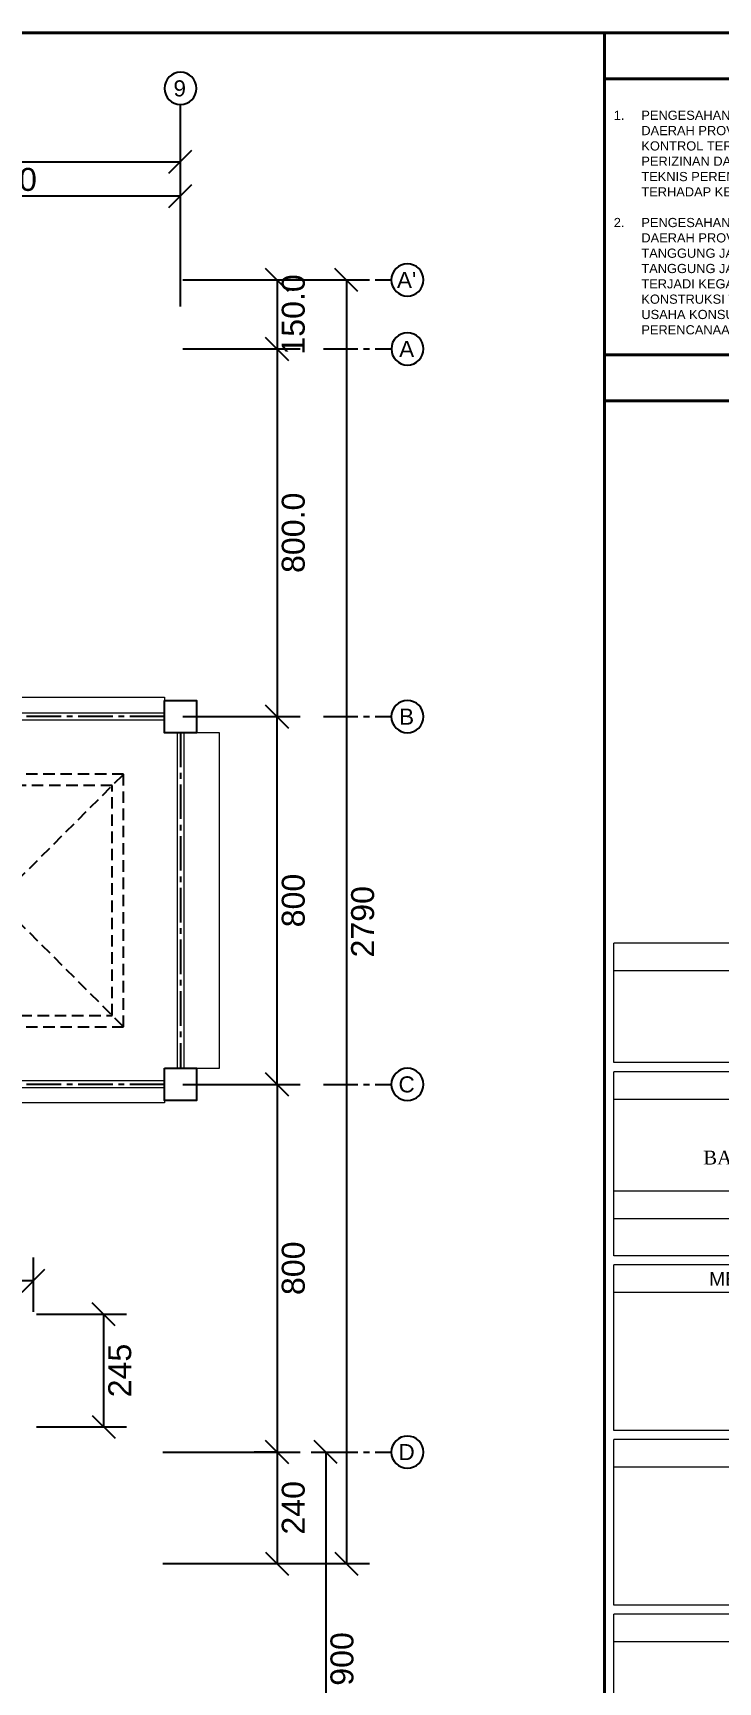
# Model space of a CAD drawing. Header units: inches. Extents: x 249 to 1192, y -18 to 440.
# Drawn here: x 393.77 to 408.69, y 188.61 to 224.49 of the extents above; entities that cross this region are included whole.
import ezdxf
from ezdxf.enums import TextEntityAlignment as Align

# ---------------------------------------------------------------- set-up
doc = ezdxf.new("R2010")
doc.units = ezdxf.units.IN
doc.header["$MEASUREMENT"] = 0
doc.linetypes.add('CENTER2', pattern=[1.125, 0.75, -0.125, 0.125, -0.125])
doc.linetypes.add('HIDDEN', pattern=[0.375, 0.25, -0.125])
for name, color, linetype in [('AS', 15, 'CENTER2'), ('FURNITURE', 11, 'Continuous'), ('KOLOM', 5, 'Continuous')]:
    doc.layers.add(name, color=color, linetype=linetype)
for name, color, linetype, lineweight in [('DIMENSI', 85, 'Continuous', 20), ('DINDING', 6, 'Continuous', 0), ('GRS KOP', 1, 'Continuous', 40), ('KOP', 7, 'Continuous', 20), ('TEXT (KETERANGAN)', 7, 'Continuous', 25)]:
    doc.layers.add(name, color=color, linetype=linetype, lineweight=lineweight)
doc.styles.add('R', font='romantic.ttf')
doc.styles.add('S', font='SIMPLEX', dxfattribs={"width": 1.1})
doc.styles.get("Standard").update_dxf_attribs({"font": 'arial.ttf'})
doc.dimstyles.new('UK. GDG PERTEMUAN', dxfattribs={"dimtxt": 0.5, "dimasz": 0.5, "dimexe": 0.5, "dimexo": 0.05, "dimgap": 0.1, "dimtad": 2, "dimdec": 0, "dimlfac": 100, "dimzin": 0, "dimdsep": 46, "dimtxsty": 'Standard', "dimblk": 'OBLIQUE', "dimcen": 0.09, "dimclrd": 8, "dimclre": 256, "dimclrt": 256, "dimadec": 0, "dimazin": 0, "dimtfac": 1, "dimtdec": 0, "dimtofl": 0, "dimtmove": 0, "dimatfit": 3, "dimldrblk": 'OBLIQUE', "dimfxl": 0, "dimtolj": 1, "dimtzin": 0, "dimarcsym": 0})

# ---------------------------------------------------------------- blocks, each defined once
blk = doc.blocks.new('TENDA')
at = {"linetype": 'HIDDEN'}
for points in [[(738.833, 192.212), (744.333, 192.212), (744.333, 197.712), (738.833, 197.712)], [(739.083, 192.462), (744.083, 192.462), (744.083, 197.462), (739.083, 197.462)]]:
    blk.add_lwpolyline(points, close=True, dxfattribs=at)
for points in [[(738.833, 197.712), (744.333, 192.212)], [(738.833, 192.212), (744.333, 197.712)]]:
    blk.add_lwpolyline(points, dxfattribs=at)
blk = doc.blocks.new('_Oblique')
at = {"color": 0, "linetype": 'ByBlock', "lineweight": -2}
blk.add_line((-0.5, -0.5), (0.5, 0.5), dxfattribs=at)
blk = doc.blocks.new('*D523')
at = {"layer": 'DEFPOINTS', "color": 0}
for p in [(396.982, 217.615), (396.982, 209.615), (399.085, 209.615)]:
    blk.add_point(p, dxfattribs=at)
at = {"layer": 'DIMENSI', "lineweight": -2}
for p, q in [((397.032, 217.615), (399.585, 217.615)), ((397.032, 209.615), (399.585, 209.615))]:
    blk.add_line(p, q, dxfattribs=at)
at = {"layer": 'DIMENSI', "color": 8, "lineweight": -2}
blk.add_line((399.085, 217.615), (399.085, 209.615), dxfattribs=at)
at = {"layer": 'DIMENSI', "color": 8, "lineweight": -2, "xscale": 0.5, "yscale": 0.5, "zscale": 0.5}
for p, rotation in [((399.085, 217.615), 90), ((399.085, 209.615), 270)]:
    blk.add_blockref('_Oblique', p, dxfattribs=dict(at, rotation=rotation))
at = {"layer": 'DIMENSI', "insert": (399.441, 213.615), "char_height": 0.5, "attachment_point": 5, "rotation": 90}
blk.add_mtext('\\A1;800.0', dxfattribs=at)
blk = doc.blocks.new('*D524')
at = {"layer": 'DEFPOINTS', "color": 0}
for p in [(396.982, 219.115), (398.375, 217.615), (399.085, 217.615)]:
    blk.add_point(p, dxfattribs=at)
at = {"layer": 'DIMENSI', "lineweight": -2}
for p, q in [((397.032, 219.115), (399.585, 219.115)), ((398.425, 217.615), (399.585, 217.615))]:
    blk.add_line(p, q, dxfattribs=at)
at = {"layer": 'DIMENSI', "color": 8, "lineweight": -2}
blk.add_line((399.085, 219.115), (399.085, 217.615), dxfattribs=at)
at = {"layer": 'DIMENSI', "color": 8, "lineweight": -2, "xscale": 0.5, "yscale": 0.5, "zscale": 0.5}
for p, rotation in [((399.085, 219.115), 90), ((399.085, 217.615), 270)]:
    blk.add_blockref('_Oblique', p, dxfattribs=dict(at, rotation=rotation))
at = {"layer": 'DIMENSI', "insert": (399.441, 218.365), "char_height": 0.5, "attachment_point": 5, "rotation": 90}
blk.add_mtext('\\A1;150.0', dxfattribs=at)
blk = doc.blocks.new('*D525')
at = {"layer": 'DEFPOINTS', "color": 0}
for p in [(396.982, 209.615), (399.086, 209.615), (396.982, 201.615)]:
    blk.add_point(p, dxfattribs=at)
at = {"layer": 'DIMENSI', "lineweight": -2}
for p, q in [((397.032, 209.615), (399.586, 209.615)), ((397.032, 201.615), (399.586, 201.615))]:
    blk.add_line(p, q, dxfattribs=at)
at = {"layer": 'DIMENSI', "color": 8, "lineweight": -2}
blk.add_line((399.086, 201.615), (399.086, 209.615), dxfattribs=at)
at = {"layer": 'DIMENSI', "color": 8, "lineweight": -2, "xscale": 0.5, "yscale": 0.5, "zscale": 0.5}
for p, rotation in [((399.086, 209.615), 90), ((399.086, 201.615), 270)]:
    blk.add_blockref('_Oblique', p, dxfattribs=dict(at, rotation=rotation))
at = {"layer": 'DIMENSI', "insert": (399.441, 205.615), "char_height": 0.5, "attachment_point": 5, "rotation": 90}
blk.add_mtext('\\A1;800', dxfattribs=at)
blk = doc.blocks.new('*D526')
at = {"layer": 'DEFPOINTS', "color": 0}
for p in [(396.982, 201.615), (396.548, 193.615), (399.086, 193.615)]:
    blk.add_point(p, dxfattribs=at)
at = {"layer": 'DIMENSI', "lineweight": -2}
for p, q in [((397.032, 201.615), (399.586, 201.615)), ((396.598, 193.615), (399.586, 193.615))]:
    blk.add_line(p, q, dxfattribs=at)
at = {"layer": 'DIMENSI', "color": 8, "lineweight": -2}
blk.add_line((399.086, 201.615), (399.086, 193.615), dxfattribs=at)
at = {"layer": 'DIMENSI', "color": 8, "lineweight": -2, "xscale": 0.5, "yscale": 0.5, "zscale": 0.5}
for p, rotation in [((399.086, 201.615), 90), ((399.086, 193.615), 270)]:
    blk.add_blockref('_Oblique', p, dxfattribs=dict(at, rotation=rotation))
at = {"layer": 'DIMENSI', "insert": (399.441, 197.615), "char_height": 0.5, "attachment_point": 5, "rotation": 90}
blk.add_mtext('\\A1;800', dxfattribs=at)
blk = doc.blocks.new('*D527')
at = {"layer": 'DEFPOINTS', "color": 0}
for p in [(399.086, 193.615), (396.548, 191.19), (399.086, 191.19)]:
    blk.add_point(p, dxfattribs=at)
at = {"layer": 'DIMENSI', "lineweight": -2}
for p, q in [((399.036, 193.615), (398.586, 193.615)), ((396.598, 191.19), (399.586, 191.19))]:
    blk.add_line(p, q, dxfattribs=at)
at = {"layer": 'DIMENSI', "color": 8, "lineweight": -2}
blk.add_line((399.086, 193.615), (399.086, 191.19), dxfattribs=at)
at = {"layer": 'DIMENSI', "color": 8, "lineweight": -2, "xscale": 0.5, "yscale": 0.5, "zscale": 0.5}
for p, rotation in [((399.086, 193.615), 90), ((399.086, 191.19), 270)]:
    blk.add_blockref('_Oblique', p, dxfattribs=dict(at, rotation=rotation))
at = {"layer": 'DIMENSI', "insert": (399.441, 192.403), "char_height": 0.5, "attachment_point": 5, "rotation": 90}
blk.add_mtext('\\A1;240', dxfattribs=at)
blk = doc.blocks.new('*D532')
at = {"layer": 'DEFPOINTS', "color": 0}
for p in [(396.982, 220.944), (388.982, 218.49), (396.982, 218.49)]:
    blk.add_point(p, dxfattribs=at)
at = {"layer": 'DIMENSI', "lineweight": -2}
for p, q in [((388.982, 218.54), (388.982, 221.444)), ((396.982, 218.54), (396.982, 221.444))]:
    blk.add_line(p, q, dxfattribs=at)
at = {"layer": 'DIMENSI', "color": 8, "lineweight": -2}
blk.add_line((388.982, 220.944), (396.982, 220.944), dxfattribs=at)
at = {"layer": 'DIMENSI', "color": 8, "lineweight": -2, "xscale": 0.5, "yscale": 0.5, "zscale": 0.5, "rotation": 180}
blk.add_blockref('_Oblique', (388.982, 220.944), dxfattribs=at)
at = {"layer": 'DIMENSI', "color": 8, "lineweight": -2, "xscale": 0.5, "yscale": 0.5, "zscale": 0.5}
blk.add_blockref('_Oblique', (396.982, 220.944), dxfattribs=at)
at = {"layer": 'DIMENSI', "insert": (392.982, 221.299), "char_height": 0.5, "attachment_point": 5}
blk.add_mtext('\\A1;800.0', dxfattribs=at)
blk = doc.blocks.new('NAV')
blk.add_circle((0, -0.4), 0.35)
at = {"style": 'S', "width": 0.75, "flags": 4}
blk.add_attdef('AV', text='', height=0.3, dxfattribs=at).set_placement((0, -0.4), align=Align.MIDDLE)
blk = doc.blocks.new('*D536')
at = {"layer": 'DEFPOINTS', "color": 0}
for p in [(396.982, 221.688), (345.982, 220.04), (396.982, 219.992)]:
    blk.add_point(p, dxfattribs=at)
at = {"layer": 'DIMENSI', "lineweight": -2}
for p, q in [((345.982, 220.09), (345.982, 222.188)), ((396.982, 220.042), (396.982, 222.188))]:
    blk.add_line(p, q, dxfattribs=at)
at = {"layer": 'DIMENSI', "color": 8, "lineweight": -2}
blk.add_line((345.982, 221.688), (396.982, 221.688), dxfattribs=at)
at = {"layer": 'DIMENSI', "color": 8, "lineweight": -2, "xscale": 0.5, "yscale": 0.5, "zscale": 0.5, "rotation": 180}
blk.add_blockref('_Oblique', (345.982, 221.688), dxfattribs=at)
at = {"layer": 'DIMENSI', "color": 8, "lineweight": -2, "xscale": 0.5, "yscale": 0.5, "zscale": 0.5}
blk.add_blockref('_Oblique', (396.982, 221.688), dxfattribs=at)
at = {"layer": 'DIMENSI', "insert": (371.482, 222.043), "char_height": 0.5, "attachment_point": 5}
blk.add_mtext('\\A1;5100.0', dxfattribs=at)
blk = doc.blocks.new('*D537')
at = {"layer": 'DEFPOINTS', "color": 0}
for p in [(393.782, 197.346), (390.282, 196.615), (393.782, 196.615)]:
    blk.add_point(p, dxfattribs=at)
at = {"layer": 'DIMENSI', "lineweight": -2}
for p, q in [((390.282, 196.665), (390.282, 197.846)), ((393.782, 196.665), (393.782, 197.846))]:
    blk.add_line(p, q, dxfattribs=at)
at = {"layer": 'DIMENSI', "color": 8, "lineweight": -2}
blk.add_line((390.282, 197.346), (393.782, 197.346), dxfattribs=at)
at = {"layer": 'DIMENSI', "color": 8, "lineweight": -2, "xscale": 0.5, "yscale": 0.5, "zscale": 0.5, "rotation": 180}
blk.add_blockref('_Oblique', (390.282, 197.346), dxfattribs=at)
at = {"layer": 'DIMENSI', "color": 8, "lineweight": -2, "xscale": 0.5, "yscale": 0.5, "zscale": 0.5}
blk.add_blockref('_Oblique', (393.782, 197.346), dxfattribs=at)
at = {"layer": 'DIMENSI', "insert": (392.032, 197.701), "char_height": 0.5, "attachment_point": 5}
blk.add_mtext('\\A1;350', dxfattribs=at)
blk = doc.blocks.new('*D538')
at = {"layer": 'DEFPOINTS', "color": 0}
for p in [(393.8, 196.615), (393.8, 194.165), (395.308, 194.165)]:
    blk.add_point(p, dxfattribs=at)
at = {"layer": 'DIMENSI', "lineweight": -2}
for p, q in [((393.85, 196.615), (395.808, 196.615)), ((393.85, 194.165), (395.808, 194.165))]:
    blk.add_line(p, q, dxfattribs=at)
at = {"layer": 'DIMENSI', "color": 8, "lineweight": -2}
blk.add_line((395.308, 196.615), (395.308, 194.165), dxfattribs=at)
at = {"layer": 'DIMENSI', "color": 8, "lineweight": -2, "xscale": 0.5, "yscale": 0.5, "zscale": 0.5}
for p, rotation in [((395.308, 196.615), 90), ((395.308, 194.165), 270)]:
    blk.add_blockref('_Oblique', p, dxfattribs=dict(at, rotation=rotation))
at = {"layer": 'DIMENSI', "insert": (395.663, 195.39), "char_height": 0.5, "attachment_point": 5, "rotation": 90}
blk.add_mtext('\\A1;245', dxfattribs=at)
blk = doc.blocks.new('*D545')
at = {"layer": 'DEFPOINTS', "color": 0}
for p in [(398.309, 219.115), (398.309, 191.19), (400.596, 191.19)]:
    blk.add_point(p, dxfattribs=at)
at = {"layer": 'DIMENSI', "lineweight": -2}
for p, q in [((398.359, 219.115), (401.096, 219.115)), ((398.359, 191.19), (401.096, 191.19))]:
    blk.add_line(p, q, dxfattribs=at)
at = {"layer": 'DIMENSI', "color": 8, "lineweight": -2}
blk.add_line((400.596, 219.115), (400.596, 191.19), dxfattribs=at)
at = {"layer": 'DIMENSI', "color": 8, "lineweight": -2, "xscale": 0.5, "yscale": 0.5, "zscale": 0.5}
for p, rotation in [((400.596, 219.115), 90), ((400.596, 191.19), 270)]:
    blk.add_blockref('_Oblique', p, dxfattribs=dict(at, rotation=rotation))
at = {"layer": 'DIMENSI', "insert": (400.951, 205.153), "char_height": 0.5, "attachment_point": 5, "rotation": 90}
blk.add_mtext('\\A1;2790', dxfattribs=at)
blk = doc.blocks.new('*D546')
at = {"layer": 'DEFPOINTS', "color": 0}
for p in [(399.781, 193.615), (399.781, 184.616), (400.146, 184.616)]:
    blk.add_point(p, dxfattribs=at)
at = {"layer": 'DIMENSI', "lineweight": -2}
for p, q in [((399.831, 193.615), (400.646, 193.615)), ((399.831, 184.616), (400.646, 184.616))]:
    blk.add_line(p, q, dxfattribs=at)
at = {"layer": 'DIMENSI', "color": 8, "lineweight": -2}
blk.add_line((400.146, 193.615), (400.146, 184.616), dxfattribs=at)
at = {"layer": 'DIMENSI', "color": 8, "lineweight": -2, "xscale": 0.5, "yscale": 0.5, "zscale": 0.5}
for p, rotation in [((400.146, 193.615), 90), ((400.146, 184.616), 270)]:
    blk.add_blockref('_Oblique', p, dxfattribs=dict(at, rotation=rotation))
at = {"layer": 'DIMENSI', "insert": (400.501, 189.115), "char_height": 0.5, "attachment_point": 5, "rotation": 90}
blk.add_mtext('\\A1;900', dxfattribs=at)
blk = doc.blocks.new('KOP-ARS')
at = {"layer": 'GRS KOP'}
for p, q in [((83, 54), (1, 54)), ((73, 1), (73, 54)), ((73, 53), (83, 53)), ((73, 47), (83, 47)), ((73, 46), (83, 46))]:
    blk.add_line(p, q, dxfattribs=at)
at = {"layer": 'KOP'}
for p, q in [((73.2, 31.6), (73.2, 34.2)), ((82.8, 34.2), (73.2, 34.2)), ((82.8, 33.6), (73.2, 33.6)), ((82.8, 31.6), (73.2, 31.6)), ((73.2, 27.4), (73.2, 31.4)), ((82.8, 31.4), (73.2, 31.4)), ((82.8, 30.8), (73.2, 30.8)), ((82.8, 28.8), (73.2, 28.8)), ((82.8, 28.2), (73.2, 28.2)), ((82.8, 27.4), (73.2, 27.4)), ((73.2, 23.6), (73.2, 27.2)), ((82.8, 27.2), (73.2, 27.2)), ((82.8, 26.6), (73.2, 26.6)), ((82.8, 23.6), (73.2, 23.6)), ((73.2, 19.8), (73.2, 23.4)), ((82.8, 23.4), (73.2, 23.4)), ((82.8, 22.8), (73.2, 22.8)), ((82.8, 19.8), (73.2, 19.8)), ((73.2, 16), (73.2, 19.6)), ((82.8, 19.6), (73.2, 19.6)), ((82.8, 19), (73.2, 19))]:
    blk.add_line(p, q, dxfattribs=at)
blk.add_text('MENGETAHUI / MENCATAT', height=0.3, dxfattribs=at).set_placement((78, 26.9), align=Align.MIDDLE)
at = {"layer": 'KOP', "insert": (73.2, 49.875), "char_height": 0.2, "width": 9.6, "attachment_point": 4}
blk.add_mtext('\\pi-0.6,l0.6,t0.6;1.^IPENGESAHAN  DINAS PERUMAHAN DAN GEDUNG PEMERINTAH DAERAH PROVINSI DKI JAKARTA ADALAH HANYA SEBATAS KONTROL TERHADAP KESESUAIAN DENGAN REGULASI PERIZINAN DAN PEMENUHAN TERHADAP STANDAR DAN KAIDAH TEKNIS PERENCANAAN YANG BERLAKU, SERTA PEMENUHAN TERHADAP KEBUTUHAN FUNGSI BANGUNAN.\\P\\P2.^IPENGESAHAN  DINAS PERUMAHAN DAN GEDUNG PEMERINTAH DAERAH PROVINSI DKI JAKARTA, TIDAK MEMINDAHKAN TANGGUNG JAWAB PROFESI SEBAGAI KONSULTAN PERENCANA. TANGGUNG JAWAB PROFESI DAN RESIKO SANKSI APABILA TERJADI KEGAGALAN BANGUNAN ATAU KEGAGALAN PEKERJAAN KONSTRUKSI TETAP MELEKAT PADA TENAGA AHLI DAN BADAN USAHA KONSULTAN PERENCANA YANG MEMBUAT PRODUK PERENCANAAN.', dxfattribs=at)
at = {"layer": 'KOP', "insert": (73.529, 30.184), "char_height": 0.3, "attachment_point": 1, "style": 'R'}
blk.add_mtext_dynamic_manual_height_columns('\\pi2.8239;PERENCANAAN\\P\\pi1.6183;BALAI PERTEMUAN UMUM', width=8.94019, gutter_width=1.75, heights=[0], dxfattribs=at)
at = {"layer": 'KOP'}
for tag, height, p in [('SUKMA', 0.2, (78, 9.9)), ('1:100', 0.25, (81.3, 5.5)), ('1:100', 0.25, (81.3, 4.9)), ('1:100', 0.25, (81.3, 4.3)), ('AR-01', 0.35, (78.15, 2.7)), ('10', 0.35, (81.3, 2.7)), ('2012', 0.35, (81.3, 1.7))]:
    blk.add_attdef(tag, text='', height=height, dxfattribs=at).set_placement(p, align=Align.MIDDLE)
for p in [(73.7, 5.325), (73.7, 4.725), (73.7, 4.125)]:
    blk.add_attdef('-', p, '', height=0.35, dxfattribs=at)

msp = doc.modelspace()

# ---------------------------------------------------------------- linework, layer by layer
at = {"layer": 'AS'}
msp.add_line((396.9822, 209.2652), (396.9822, 201.9652), dxfattribs=at)
for points in [[(396.9824, 221.0529), (396.9824, 222.9337)], [(400.0959, 219.1152), (401.5732, 219.1152)], [(400.0959, 217.6152), (401.5732, 217.6152)], [(396.6322, 209.6152), (389.3327, 209.6152)], [(400.0959, 209.6152), (401.5732, 209.6152)], [(396.6322, 201.6152), (387.6817, 201.6152)], [(400.0959, 201.6152), (401.5732, 201.6152)], [(400.0959, 193.6152), (401.5732, 193.6152)]]:
    msp.add_lwpolyline(points, dxfattribs=at)
at = {"layer": 'DINDING'}
for p, q in [((396.9072, 209.2652), (396.9072, 201.9652)), ((397.0572, 209.2652), (397.0572, 201.9652))]:
    msp.add_line(p, q, dxfattribs=at)
for points in [[(390.5577, 210.0402), (396.6322, 210.0402), (396.6322, 209.6902)], [(396.6322, 209.6902), (390.5577, 209.6902)], [(396.6322, 209.5402), (390.5577, 209.5402)], [(397.0572, 201.9652), (397.8322, 201.9652), (397.8322, 209.2652), (397.0572, 209.2652)], [(396.6322, 201.6902), (387.6817, 201.6902)], [(396.6322, 201.5402), (387.6817, 201.5402)], [(396.6322, 201.5652), (396.6322, 201.2152), (389.3322, 201.2152), (389.3322, 201.5652)]]:
    msp.add_lwpolyline(points, dxfattribs=at)
at = {"layer": 'KOLOM'}
for points in [[(396.6322, 209.9652), (397.3322, 209.9652), (397.3322, 209.2652), (396.6322, 209.2652)], [(396.6322, 201.9652), (397.3322, 201.9652), (397.3322, 201.2652), (396.6322, 201.2652)]]:
    msp.add_lwpolyline(points, close=True, dxfattribs=at)

# ---------------------------------------------------------------- block references
at = {"layer": 'FURNITURE'}
msp.add_blockref('TENDA', (-348.5879, 10.6528), dxfattribs=at)
at = {"layer": 'KOP'}
msp.add_blockref('KOP-ARS', (333.2179, 170.4885), dxfattribs=at)
at = {"layer": 'TEXT (KETERANGAN)'}
ref = msp.add_blockref('NAV', (396.9824, 223.6837), dxfattribs=dict(at, xscale=-1))
ref.add_attrib('AV', '9', dxfattribs={"layer": '0', "height": 0.35, "flags": 4}).set_placement((396.9659, 223.2837), align=Align.MIDDLE)
ref = msp.add_blockref('NAV', (401.9232, 219.5152), dxfattribs=dict(at, xscale=-1))
ref.add_attrib('AV', "A'", dxfattribs={"layer": '0', "height": 0.35, "flags": 4}).set_placement((401.9066, 219.1152), align=Align.MIDDLE)
ref = msp.add_blockref('NAV', (401.9242, 218.0152), dxfattribs=dict(at, xscale=-1))
ref.add_attrib('AV', 'A', dxfattribs={"layer": '0', "height": 0.35, "flags": 4}).set_placement((401.9076, 217.6152), align=Align.MIDDLE)
ref = msp.add_blockref('NAV', (401.9232, 210.0152), dxfattribs=dict(at, xscale=-1))
ref.add_attrib('AV', 'B', dxfattribs={"layer": '0', "height": 0.35, "flags": 4}).set_placement((401.9066, 209.6152), align=Align.MIDDLE)
ref = msp.add_blockref('NAV', (401.9232, 202.0152), dxfattribs=dict(at, xscale=-1))
ref.add_attrib('AV', 'C', dxfattribs={"layer": '0', "height": 0.35, "flags": 4}).set_placement((401.9066, 201.6152), align=Align.MIDDLE)
ref = msp.add_blockref('NAV', (401.9232, 194.0152), dxfattribs=dict(at, xscale=-1))
ref.add_attrib('AV', 'D', dxfattribs={"layer": '0', "height": 0.35, "flags": 4}).set_placement((401.9066, 193.6152), align=Align.MIDDLE)

# ---------------------------------------------------------------- dimensions: what is measured, and where the dimension line sits
at = {"layer": 'DIMENSI'}
dim = msp.add_linear_dim(base=(396.9824, 221.6879), p1=(345.9824, 220.0397), p2=(396.9824, 219.9919), dimstyle='UK. GDG PERTEMUAN', override={"dimdec": 1}, dxfattribs=at)
dim.commit()
dim.dimension.update_dxf_attribs({"geometry": '*D536', "text_midpoint": (371.4824, 222.0432)})
dim = msp.add_aligned_dim(p1=(388.9824, 218.4897), p2=(396.9824, 218.4897), distance=2.4544, dimstyle='UK. GDG PERTEMUAN', override={"dimdec": 1}, dxfattribs=at)
dim.commit()
dim.dimension.update_dxf_attribs({"geometry": '*D532', "text_midpoint": (392.9824, 221.2994)})
dim = msp.add_linear_dim(base=(399.0854, 217.6152), p1=(396.9824, 219.1152), p2=(398.3747, 217.6152), angle=90, dimstyle='UK. GDG PERTEMUAN', override={"dimdec": 1}, dxfattribs=at)
dim.commit()
dim.dimension.update_dxf_attribs({"geometry": '*D524', "text_midpoint": (399.0854, 218.3652), "dimtype": 160})
for base, p1, p2, text, picture, middle in [((400.5959, 191.1902), (398.3089, 219.1152), (398.3089, 191.1902), '2790', '*D545', (400.9511, 205.1527)), ((399.0856, 191.1902), (399.0856, 193.6152), (396.5479, 191.1902), '240', '*D527', (399.4409, 192.4027))]:
    dim = msp.add_linear_dim(base=base, p1=p1, p2=p2, angle=90, text=text, dimstyle='UK. GDG PERTEMUAN', dxfattribs=at)
    dim.commit()
    dim.dimension.update_dxf_attribs({"geometry": picture, "text_midpoint": middle})
dim = msp.add_linear_dim(base=(399.0854, 209.6152), p1=(396.9817, 217.6152), p2=(396.9822, 209.6152), angle=90, dimstyle='UK. GDG PERTEMUAN', override={"dimdec": 1}, dxfattribs=at)
dim.commit()
dim.dimension.update_dxf_attribs({"geometry": '*D523', "text_midpoint": (399.4407, 213.6152)})
for base, p1, p2, picture, middle in [((399.0856, 209.6152), (396.9822, 201.6152), (396.9822, 209.6152), '*D525', (399.4409, 205.6152)), ((399.0856, 193.6152), (396.9822, 201.6152), (396.5479, 193.6152), '*D526', (399.4409, 197.6152)), ((395.3079, 194.1652), (393.8002, 196.6152), (393.8002, 194.1652), '*D538', (395.6632, 195.3902)), ((400.1459, 184.6157), (399.7808, 193.6147), (399.7808, 184.6157), '*D546', (400.5011, 189.1152))]:
    dim = msp.add_linear_dim(base=base, p1=p1, p2=p2, angle=90, dimstyle='UK. GDG PERTEMUAN', dxfattribs=at)
    dim.commit()
    dim.dimension.update_dxf_attribs({"geometry": picture, "text_midpoint": middle})
dim = msp.add_linear_dim(base=(393.7822, 197.3458), p1=(390.2822, 196.6152), p2=(393.7822, 196.6152), dimstyle='UK. GDG PERTEMUAN', dxfattribs=at)
dim.commit()
dim.dimension.update_dxf_attribs({"geometry": '*D537', "text_midpoint": (392.0322, 197.7013)})

doc.saveas('drawing.dxf')
